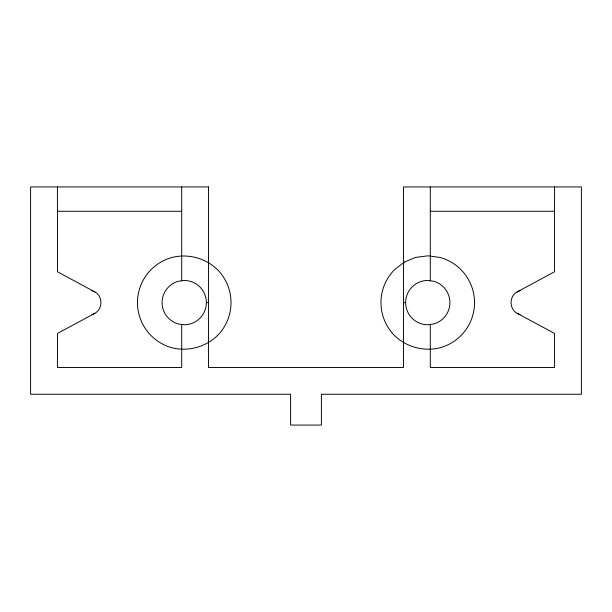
<?xml version="1.0" encoding="UTF-8"?>
<svg xmlns="http://www.w3.org/2000/svg" width="612" height="612" viewBox="0 0 612 612"><rect width="100%" height="100%" fill="white"/><g stroke="black" fill="none" stroke-linecap="round" stroke-linejoin="round"><path stroke-width="0.92" d="M554.587 186.935L554.464 271.805L517.079 291.962C509.077 296.269 509.077 308.953 517.079 313.26L554.464 333.418L554.602 367.46L430.297 367.46L430.297 324.421M181.703 324.421L181.703 367.46L57.398 367.46L57.536 333.418L94.921 313.26C102.923 308.953 102.923 296.269 94.921 291.962L57.536 271.805L57.413 186.935M57.451 211.27L181.703 211.27M430.297 211.27L554.548 211.27M206.382 302.611A22.139 22.139 0 0 0 184.243 280.472L178.513 281.222A22.139 22.139 0 0 0 178.513 324L184.243 324.75A22.139 22.139 0 0 0 206.382 302.611L208.501 302.611M403.499 302.611L405.618 302.611A22.139 22.139 0 0 1 427.757 280.472L433.487 281.222A22.139 22.139 0 0 1 433.487 324L427.757 324.75A22.139 22.139 0 0 1 405.618 302.611M430.297 186.935L430.297 280.809M181.703 186.935L181.703 280.809M94.921 313.26A12.294 12.294 0 0 1 91.953 314.492M91.953 290.738A12.294 12.294 0 0 1 94.921 291.962M520.047 314.492A12.294 12.294 0 0 1 517.079 313.26M517.079 291.962A12.294 12.294 0 0 1 520.047 290.738M217.321 335.697C205.479 347.149 188.114 351.801 172.133 347.8A46.787 46.787 0 0 1 172.133 257.423C188.114 253.422 205.479 258.08 217.321 269.532A46.787 46.787 0 0 1 217.321 335.697M404.364 262.097L394.679 269.532A46.787 46.787 0 0 0 394.679 335.697C406.521 347.149 423.887 351.801 439.867 347.8A46.787 46.787 0 0 0 439.867 257.423L427.757 255.824L415.647 257.423L404.364 262.097M208.501 186.935L30.6 186.935L30.6 394.258L290.601 394.258L290.601 425.065L321.399 425.065L321.399 394.258L581.4 394.258L581.4 186.935L403.499 186.935L403.499 367.46L208.501 367.46L208.501 186.935"/></g></svg>
